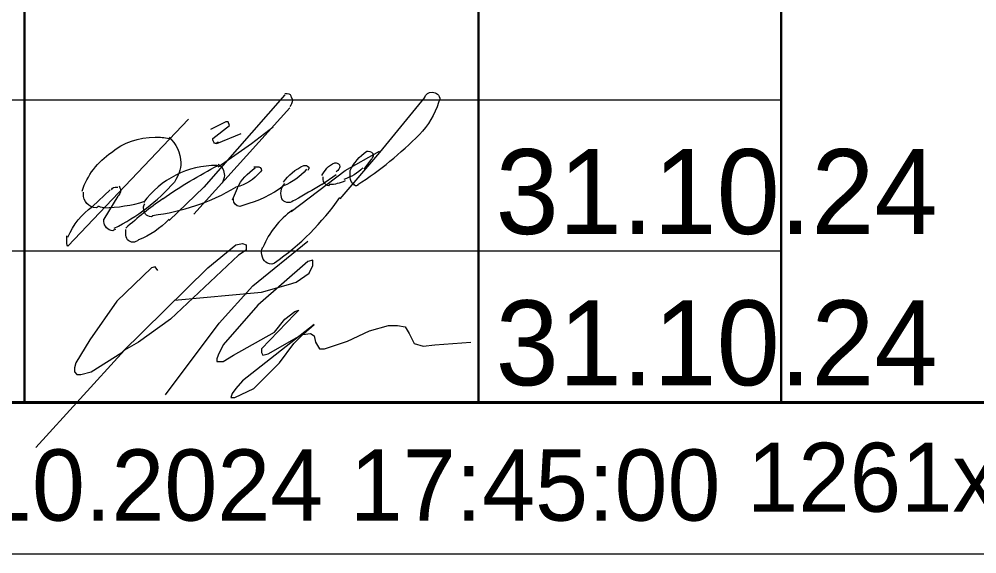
# Model space of a CAD drawing. Header units: millimetres. Extents: x 2294 to 908349, y -83289 to 219220.
# Drawn here: x 554673 to 557937, y 157856 to 159679 of the extents above; entities that cross this region are included whole.
import ezdxf

# ---------------------------------------------------------------- set-up
doc = ezdxf.new("R2010")
doc.units = ezdxf.units.MM
doc.layers.add('PDF _Геометрия', color=7, linetype='Continuous')
doc.layers.add('PDF _Текст', color=7, linetype='Continuous')

msp = doc.modelspace()

# ---------------------------------------------------------------- linework, layer by layer
at = {"layer": 'PDF _Геометрия', "lineweight": 18}
msp.add_lwpolyline([(570166.4645075072, 219188.7705017172), (439967.8723758925, 219188.7705017172), (439967.8723758925, 157855.5855436272), (570166.4645075072, 157855.5855436272)], dxfattribs=at)
at = {"layer": 'PDF _Геометрия', "lineweight": 40}
msp.add_lwpolyline([(569663.7334833015, 218672.9247550752), (569663.7334833015, 158371.4312902216), (442031.2553624604, 158371.4312902216), (442031.2553624604, 218672.9247550752)], close=True, dxfattribs=at)
at = {"layer": 'PDF _Геометрия', "lineweight": 30}
for points in [[(554691.0921089128, 164050.10607716), (554691.0921089128, 158371.4312902216)], [(556238.6293487437, 164050.10607716), (556238.6293487437, 158371.4312902216)], [(557270.3208421227, 164050.10607716), (557270.3208421227, 158371.4312902216)]]:
    msp.add_lwpolyline(points, dxfattribs=at)
at = {"layer": 'PDF _Геометрия', "color": 5, "lineweight": 9}
for points in [[(555578.5216561612, 159420.60907996), (555303.1124863382, 159105.8557430676), (555185.0799849872, 158992.1948158278)], [(556055.0232355911, 159411.8659317328), (555902.0181413293, 159223.8882444196), (555766.4993434269, 159066.5115759496)], [(555268.1398932412, 159014.0526864438), (555596.0079525225, 159376.8933387764)], [(555250.6535968799, 159337.5491716585), (554839.7256291565, 158904.7633333656)], [(555333.713505134, 159267.6039856507), (555333.713505134, 159271.9755597648), (555390.5439688023, 159315.6913009959), (555386.1723945923, 159328.8060233837), (555377.429246461, 159328.8060233837), (555324.9703569077, 159302.576578608)], [(555351.1998016834, 159175.8009290278), (555464.8607288282, 159254.4892632628), (555539.1774890441, 159311.3197268818)], [(555346.8282274753, 159254.4892632628), (555429.8881359193, 159289.4618562667)], [(555600.3795267306, 159022.7958347185), (555783.9856399763, 159162.6862066865), (555902.0181413293, 159228.2598185337)], [(555858.3024000041, 159228.2598185337), (555862.6739742123, 159228.2598185337)], [(555849.559251776, 159167.0577808006), (555875.7886965536, 159202.0303738045)], [(555499.8333219271, 159162.6862066865), (555495.461747719, 159158.3146325259)], [(555644.0952680558, 159180.1725031885), (555648.4668420758, 159180.1725031885)], [(555766.4993434269, 159175.8009290278), (555766.4993434269, 159175.8009290278)], [(555705.2973057423, 159114.5988913414), (555753.3846209925, 159149.5714842987)], [(554922.7855375987, 159040.2821311729), (554983.9875752851, 159097.1125948394)], [(555416.773413578, 159101.4841689535), (555399.2871170286, 159062.1400018355)], [(555010.2170199677, 159075.2547242243), (554962.1297047157, 158996.5663899893)], [(555565.4069338217, 159083.9978724516), (555565.4069338217, 159083.9978724516)], [(555145.7358178683, 158821.7034250165), (555136.992669547, 158834.8181474053), (555123.8779472057, 158830.4465732446), (555005.8454458527, 158716.7856460523), (554914.0423892774, 158585.6384223115), (554865.9550739322, 158506.9500880765), (554861.583499724, 158489.4637915746), (554861.583499724, 158476.3490692333), (554870.3266481403, 158467.6059209586), (554883.4413704816, 158467.6059209586), (554918.4139633905, 158476.3490692333), (555023.3317424022, 158541.9226810804), (555316.2272087745, 158830.4465732446), (555412.4018393699, 158909.1349074796), (555434.2597101275, 158913.5064815928), (555447.3744324688, 158909.1349074796), (555447.3744324688, 158904.7633333656), (555447.3744324688, 158891.6486110243), (555421.1449876912, 158874.1623145223), (555189.4515590053, 158655.5836083193), (555080.1622060686, 158576.8952740843), (555032.0748905353, 158550.6658293551), (554730.4362760298, 158218.4261959123)], [(555171.9652626459, 158397.6607349983), (555355.5713758916, 158642.4688859314), (555469.2323030364, 158769.2445355107), (555657.2099903971, 158922.2496298675)], [(555202.5662814416, 158721.1572201664), (555499.8333219271, 158747.3866649431), (555591.6363785025, 158773.6161096722), (555617.8658232801, 158782.3592578995), (555661.5815644152, 158812.9602767893), (555674.6962867565, 158839.1897215184), (555674.6962867565, 158856.6760179738), (555657.2099903971, 158852.3044439072), (555486.7185995858, 158703.6709236645), (555368.6860982329, 158568.1521258096), (555351.1998016834, 158533.1795328532), (555346.8282274753, 158520.0648104644), (555346.8282274753, 158511.3216622372), (555368.6860982329, 158511.3216622372), (555403.6586911418, 158533.1795328532), (555543.5490630642, 158611.8678670882), (555578.5216561612, 158655.5836083193), (555613.4942490719, 158681.8130530484), (555626.6089715064, 158686.1846271625), (555613.4942490719, 158673.0699047737), (555499.8333219271, 158555.0374034217), (555499.8333219271, 158541.9226810804), (555504.2048959453, 158533.1795328532), (555521.6911924947, 158537.5511069663), (555644.0952680558, 158607.4962929275), (555679.0678609647, 158638.0973118173), (555434.2597101275, 158445.748050391), (555412.4018393699, 158419.5186056143), (555399.2871170286, 158402.0323091124), (555394.9155430105, 158388.9175867711), (555408.0302653499, 158388.9175867711), (555473.6038771495, 158419.5186056143), (555561.0353596117, 158506.9500880765), (555609.1226749569, 158572.5236999702), (555639.7236938477, 158603.1247188135), (555665.9531386252, 158607.4962929275), (555679.0678609647, 158598.7531447003), (555683.4394351728, 158576.8952740843), (555696.5541575141, 158555.0374034217), (555714.0404538754, 158555.0374034217), (555792.7287881095, 158581.2668481984), (555867.0455483254, 158616.2394412023), (555932.61916022, 158633.7257376567), (555963.2201790158, 158633.7257376567), (555989.4496236984, 158629.3541635901), (556002.5643460378, 158607.4962929275), (556020.0506425872, 158572.5236999702), (556050.651661573, 158563.7805516964), (556089.99582869, 158568.1521258096), (556212.3999040611, 158576.8952740843)]]:
    msp.add_lwpolyline(points, dxfattribs=at)
at = {"layer": 'PDF _Геометрия', "lineweight": 9}
for points in [[(557270.3208421227, 159403.1227835056), (550559.9545618538, 159403.1227835056)], [(557270.3208421227, 158887.2770368636), (550559.9545618538, 158887.2770368636)]]:
    msp.add_lwpolyline(points, dxfattribs=at)
at = {"layer": 'PDF _Геометрия', "color": 5, "lineweight": 9}
for centre, radius, start, end in [((555129.8888616599, 160187.8203387058), 1280.135378621317, 303.0320700987126, 315.1556476764172), ((555345.9152683783, 158873.6955924782), 306.4782704777083, 89.82932301878478, 144.1021058462798), ((554705.7468177136, 159559.1567936123), 660.8812899759138, 296.158703045254, 318.7424534160791), ((555040.9260412212, 159735.5400890617), 731.0927740450317, 276.8599233680467, 300.5380422388945), ((555982.1111238506, 157903.8024649511), 1422.136310902715, 125.156805482866, 131.6793052094075), ((555028.2497632336, 159586.1824498933), 900.3031772965945, 304.9150978628845, 325.0849021375195), ((554956.8077100012, 159528.5494490128), 492.6676379119597, 270.6189441797217, 287.1423741200001), ((555772.5768122729, 158790.8046627224), 289.8841443846917, 125.3760671867907, 157.7878221238621)]:
    msp.add_arc(centre, radius, start, end, dxfattribs=at)
for points in [[(555578.5216561612, 159424.9806541216), (555582.8932301812, 159424.9806541216), (555582.8932301812, 159424.9806541216), (555587.2648043893, 159424.9806541216)], [(555587.2648043893, 159424.9806541216), (555596.0079525225, 159424.9806541216), (555600.3795267306, 159420.60907996), (555600.3795267306, 159411.8659317328)], [(556055.0232355911, 159411.8659317328), (556059.3948097061, 159424.9806541216), (556068.1379579324, 159429.3522282348), (556081.2526802737, 159429.3522282348)], [(556081.2526802737, 159429.3522282348), (556094.36740271, 159429.3522282348), (556107.4821250495, 159420.60907996), (556107.4821250495, 159403.1227835056)], [(555604.7511009388, 159403.1227835056), (555604.7511009388, 159394.3796352309), (555600.3795267306, 159385.6364870036), (555596.0079525225, 159381.264912843)], [(555600.3795267306, 159411.8659317328), (555600.3795267306, 159411.8659317328), (555604.7511009388, 159407.4943576197), (555604.7511009388, 159403.1227835056)], [(556103.1105510313, 159394.3796352309), (556089.99582869, 159355.0354681138), (556068.1379579324, 159315.6913009959), (556037.5369391367, 159285.0902821526)], [(556107.4821250495, 159403.1227835056), (556107.4821250495, 159403.1227835056), (556103.1105510313, 159398.7512093449), (556103.1105510313, 159394.3796352309)], [(554988.3591493983, 159223.8882444196), (555027.7033165153, 159258.8608374235), (555080.1622060686, 159276.3471338779), (555136.992669547, 159276.3471338779)], [(555136.992669547, 159276.3471338779), (555154.4789660964, 159276.3471338779), (555167.5936884377, 159276.3471338779), (555185.0799849872, 159271.9755597648)], [(555185.0799849872, 159276.3471338779), (555206.9378555547, 159254.4892632628), (555224.4241521042, 159223.8882444196), (555224.4241521042, 159188.9156514157)], [(555342.4566534571, 159254.4892632628), (555338.0850793421, 159254.4892632628), (555333.713505134, 159263.2324114901), (555333.713505134, 159267.6039856507)], [(555351.1998016834, 159258.8608374235), (555346.8282274753, 159258.8608374235), (555346.8282274753, 159254.4892632628), (555342.4566534571, 159254.4892632628)], [(555801.4719365258, 159162.6862066865), (555814.5866588671, 159188.9156514157), (555832.0729552265, 159210.7735220317), (555858.3024000041, 159228.2598185337)], [(555862.6739742123, 159228.2598185337), (555871.4171223454, 159228.2598185337), (555880.1602707617, 159223.8882444196), (555880.1602707617, 159215.1450961449)], [(554887.8129444998, 159092.7410206788), (554905.2992410492, 159145.1999101846), (554940.27183396, 159193.2872255773), (554988.3591493983, 159223.8882444196)], [(555880.1602707617, 159215.1450961449), (555880.1602707617, 159210.7735220317), (555875.7886965536, 159206.4019479176), (555875.7886965536, 159202.0303738045)], [(555163.2221143227, 159066.5115759496), (555224.4241521042, 159110.2273171807), (555285.6261897907, 159145.1999101846), (555351.1998016834, 159180.1725031885)], [(555224.4241521042, 159188.9156514157), (555224.4241521042, 159167.0577808006), (555215.681003781, 159145.1999101846), (555202.5662814416, 159123.3420395695)], [(555346.8282274753, 159180.1725031885), (555351.1998016834, 159180.1725031885), (555351.1998016834, 159180.1725031885), (555351.1998016834, 159180.1725031885)], [(555351.1998016834, 159184.5440773026), (555364.3145240247, 159175.8009290278), (555373.0576722529, 159162.6862066865), (555373.0576722529, 159145.1999101846)], [(555416.773413578, 159101.4841689535), (555429.8881359193, 159132.0851877967), (555451.7460064869, 159153.9430584593), (555477.9754512645, 159171.4293549138)], [(555473.6038771495, 159175.8009290278), (555477.9754512645, 159175.8009290278), (555482.3470253777, 159175.8009290278), (555486.7185995858, 159175.8009290278)], [(555486.7185995858, 159175.8009290278), (555491.090173604, 159175.8009290278), (555499.8333219271, 159171.4293549138), (555499.8333219271, 159162.6862066865)], [(555574.150081953, 159123.3420395695), (555591.6363785025, 159145.1999101846), (555613.4942490719, 159167.0577808006), (555644.0952680558, 159180.1725031885)], [(555652.838416189, 159167.0577808006), (555630.9805456214, 159140.8283360715), (555604.7511009388, 159123.3420395695), (555574.150081953, 159110.2273171807)], [(555648.4668420758, 159180.1725031885), (555652.838416189, 159180.1725031885), (555661.5815644152, 159175.8009290278), (555661.5815644152, 159171.4293549138)], [(555661.5815644152, 159171.4293549138), (555661.5815644152, 159167.0577808006), (555657.2099903971, 159167.0577808006), (555657.2099903971, 159162.6862066865)], [(555705.2973057423, 159145.1999101846), (555714.0404538754, 159162.6862066865), (555727.1551763099, 159180.1725031885), (555749.0130469725, 159188.9156514157)], [(555749.0130469725, 159188.9156514157), (555749.0130469725, 159188.9156514157), (555749.0130469725, 159188.9156514157), (555753.3846209925, 159188.9156514157)], [(555753.3846209925, 159188.9156514157), (555757.7561952006, 159188.9156514157), (555766.4993434269, 159184.5440773026), (555766.4993434269, 159175.8009290278)], [(555766.4993434269, 159175.8009290278), (555766.4993434269, 159171.4293549138), (555762.1277694087, 159162.6862066865), (555753.3846209925, 159158.3146325259)], [(555845.1876776628, 159171.4293549138), (555827.7013812084, 159153.9430584593), (555805.8435105458, 159140.8283360715), (555779.6140657682, 159132.0851877967)], [(555801.4719365258, 159145.1999101846), (555801.4719365258, 159153.9430584593), (555801.4719365258, 159158.3146325259), (555801.4719365258, 159162.6862066865)], [(555373.0576722529, 159145.1999101846), (555373.0576722529, 159136.4567619099), (555368.6860982329, 159127.7136136827), (555364.3145240247, 159118.9704654079)], [(555495.461747719, 159158.3146325259), (555473.6038771495, 159132.0851877967), (555447.3744324688, 159114.5988913414), (555412.4018393699, 159105.8557430676)], [(555709.6688798554, 159132.0851877967), (555709.6688798554, 159136.4567619099), (555709.6688798554, 159140.8283360715), (555709.6688798554, 159140.8283360715)], [(555727.1551763099, 159110.2273171807), (555718.4120280836, 159110.2273171807), (555709.6688798554, 159123.3420395695), (555709.6688798554, 159132.0851877967)], [(555783.9856399763, 159127.7136136827), (555766.4993434269, 159118.9704654079), (555749.0130469725, 159114.5988913414), (555731.526750423, 159114.5988913414)], [(555810.2150846589, 159118.9704654079), (555801.4719365258, 159127.7136136827), (555801.4719365258, 159136.4567619099), (555801.4719365258, 159145.1999101846)], [(554988.3591493983, 159097.1125948394), (554992.7307235114, 159105.8557430676), (554997.1022976264, 159105.8557430676), (555005.8454458527, 159105.8557430676)], [(555005.8454458527, 159105.8557430676), (555010.2170199677, 159105.8557430676), (555010.2170199677, 159105.8557430676), (555010.2170199677, 159105.8557430676)], [(555014.5885941759, 159110.2273171807), (555014.5885941759, 159105.8557430676), (555018.960168194, 159101.4841689535), (555018.960168194, 159092.7410206788)], [(555574.150081953, 159110.2273171807), (555534.805914836, 159079.6262982909), (555486.7185995858, 159057.7684277224), (555438.6312841456, 159044.6537053336)], [(555565.4069338217, 159083.9978724516), (555565.4069338217, 159097.1125948394), (555569.7785078399, 159110.2273171807), (555578.5216561612, 159118.9704654079)], [(555705.2973057423, 159114.5988913414), (555674.6962867565, 159097.1125948394), (555644.0952680558, 159079.6262982909), (555613.4942490719, 159062.1400018355)], [(555731.526750423, 159114.5988913414), (555727.1551763099, 159110.2273171807), (555727.1551763099, 159110.2273171807), (555727.1551763099, 159110.2273171807)], [(555823.3298070952, 159110.2273171807), (555818.9582328871, 159110.2273171807), (555814.5866588671, 159114.5988913414), (555810.2150846589, 159118.9704654079)], [(555827.7013812084, 159114.5988913414), (555827.7013812084, 159114.5988913414), (555827.7013812084, 159110.2273171807), (555823.3298070952, 159110.2273171807)], [(554892.1845187079, 159083.9978724516), (554892.1845187079, 159088.3694465656), (554892.1845187079, 159088.3694465656), (554892.1845187079, 159088.3694465656)], [(554935.90025994, 159035.9105571064), (554909.6708152574, 159035.9105571064), (554892.1845187079, 159057.7684277224), (554892.1845187079, 159083.9978724516)], [(555018.960168194, 159092.7410206788), (555018.960168194, 159088.3694465656), (555014.5885941759, 159079.6262982909), (555010.2170199677, 159075.2547242243)], [(555403.6586911418, 159062.1400018355), (555403.6586911418, 159066.5115759496), (555403.6586911418, 159066.5115759496), (555403.6586911418, 159066.5115759496)], [(555425.5165617112, 159040.2821311729), (555412.4018393699, 159040.2821311729), (555403.6586911418, 159053.3968535617), (555403.6586911418, 159062.1400018355)], [(555591.6363785025, 159053.3968535617), (555574.150081953, 159053.3968535617), (555565.4069338217, 159066.5115759496), (555565.4069338217, 159083.9978724516)], [(555613.4942490719, 159062.1400018355), (555604.7511009388, 159057.7684277224), (555600.3795267306, 159053.3968535617), (555591.6363785025, 159053.3968535617)], [(554839.7256291565, 158935.3643522088), (554857.211925704, 158979.0800934874), (554887.8129444998, 159014.0526864438), (554922.7855375987, 159040.2821311729)], [(554944.6434081681, 159040.2821311729), (554940.27183396, 159040.2821311729), (554940.27183396, 159035.9105571064), (554935.90025994, 159035.9105571064)], [(554962.1297047157, 159035.9105571064), (554953.3865563944, 159035.9105571064), (554944.6434081681, 159040.2821311729), (554944.6434081681, 159040.2821311729)], [(555097.64850243, 159035.9105571064), (555097.64850243, 159040.2821311729), (555097.64850243, 159044.6537053336), (555102.0200766381, 159049.0252794477)], [(555123.8779472057, 159005.3095382166), (555106.3916507512, 159005.3095382166), (555097.64850243, 159018.4242606044), (555097.64850243, 159035.9105571064)], [(555438.6312841456, 159044.6537053336), (555434.2597101275, 159044.6537053336), (555429.8881359193, 159040.2821311729), (555425.5165617112, 159040.2821311729)], [(554962.1297047157, 158987.8232417146), (554962.1297047157, 158992.1948158278), (554962.1297047157, 158996.5663899893), (554962.1297047157, 158996.5663899893)], [(555185.0799849872, 158996.5663899893), (555154.4789660964, 158965.9653710986), (555119.5063731875, 158939.7359263694), (555080.1622060686, 158926.6212039816)], [(555128.2495213188, 159009.6811123297), (555128.2495213188, 159009.6811123297), (555128.2495213188, 159005.3095382166), (555123.8779472057, 159005.3095382166)], [(554992.7307235114, 158957.2222228714), (554975.244427057, 158957.2222228714), (554962.1297047157, 158974.7085193258), (554962.1297047157, 158987.8232417146)], [(554835.3540550414, 158922.2496298675), (554835.3540550414, 158930.9927781422), (554835.3540550414, 158935.3643522088), (554835.3540550414, 158939.7359263694)], [(555001.4738718346, 158961.5937969855), (554997.1022976264, 158961.5937969855), (554992.7307235114, 158957.2222228714), (554992.7307235114, 158957.2222228714)], [(555036.4464647435, 158948.4790745967), (555036.4464647435, 158952.8506487107), (555036.4464647435, 158957.2222228714), (555036.4464647435, 158961.5937969855)], [(555062.6759095192, 158917.8780557544), (555045.1896129716, 158917.8780557544), (555036.4464647435, 158930.9927781422), (555036.4464647435, 158948.4790745967)], [(554839.7256291565, 158904.7633333656), (554835.3540550414, 158909.1349074796), (554835.3540550414, 158917.8780557544), (554835.3540550414, 158922.2496298675)], [(555080.1622060686, 158926.6212039816), (555075.7906318605, 158922.2496298675), (555067.0474836342, 158917.8780557544), (555062.6759095192, 158917.8780557544)], [(555499.8333219271, 158882.9054627505), (555499.8333219271, 158891.6486110243), (555499.8333219271, 158896.0201850908), (555504.2048959453, 158900.3917592524)], [(555534.805914836, 158843.5612956325), (555512.9480442684, 158843.5612956325), (555499.8333219271, 158861.0475921344), (555499.8333219271, 158882.9054627505)], [(555543.5490630642, 158847.9328697466), (555543.5490630642, 158847.9328697466), (555539.1774890441, 158843.5612956325), (555534.805914836, 158843.5612956325)]]:
    msp.add_open_spline(points, degree=3, dxfattribs=at)

# ---------------------------------------------------------------- texts
at = {"layer": 'PDF _Текст', "char_height": 289.4502280538725, "attachment_point": 4, "style": ''}
for insert in [(556297.2513546553, 159088.9072427631), (556297.2513546553, 158573.0720574663)]:
    msp.add_mtext('31.10.24', dxfattribs=dict(at, insert=insert))
at = {"layer": 'PDF _Текст', "color": 9, "true_color": 0xc0c0c0, "attachment_point": 4, "style": ''}
for s, insert, char_height in [('1261х594мм (h)', (557154.0609835666, 158081.4702177087), 235.2868864584291), ('30.10.2024 17:45:00', (554085.2865429986, 158088.5241023286), 242.7438755627767)]:
    msp.add_mtext(s, dxfattribs=dict(at, insert=insert, char_height=char_height))

doc.saveas('drawing.dxf')
